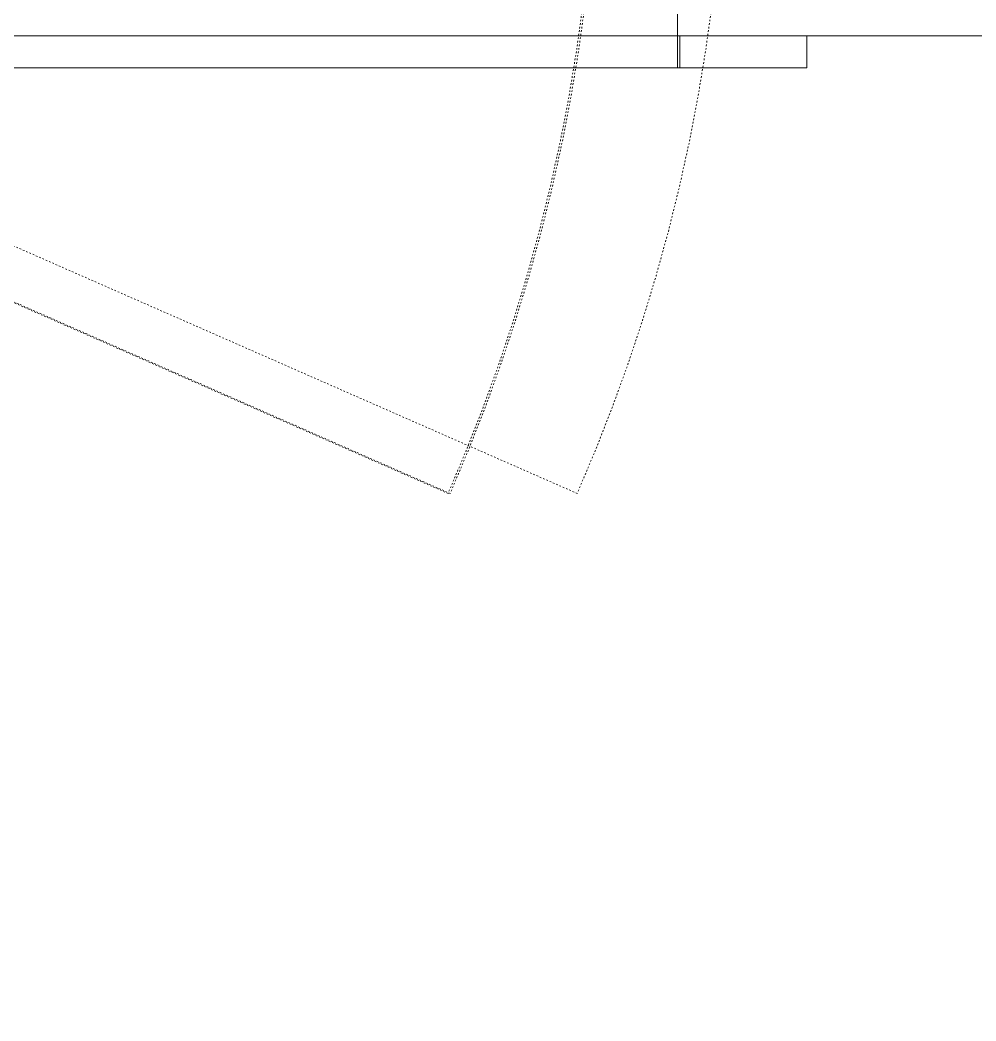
# Model space of a CAD drawing. Extents: x -1133 to 23780, y -1311 to 8245.
# Drawn here: x 15756.6 to 15816.8, y 2741 to 2804 of the extents above; entities that cross this region are included whole.
import ezdxf

# ---------------------------------------------------------------- set-up
doc = ezdxf.new("R2010")
doc.units = 0
doc.header["$MEASUREMENT"] = 0
doc.linetypes.add('DOT2', pattern=[0.125, 0, -0.125])
doc.layers.get('0').update_dxf_attribs({"color": 9, "lineweight": 9})
for name, color, linetype, lineweight in [('06D', 9, 'Continuous', 9), ('14', 9, 'Continuous', 9), ('20', 9, 'DOT2', 9), ('35', 9, 'Continuous', 9)]:
    doc.layers.add(name, color=color, linetype=linetype, lineweight=lineweight)

# ---------------------------------------------------------------- blocks, each defined once
blk = doc.blocks.new('fsdfsfsfsfd')
at = {"layer": '06D', "elevation": 0}
blk.add_lwpolyline([(52591.75, -74474.977), (52589.75, -74474.977), (52589.75, -74595.977), (52591.75, -74595.977)], dxfattribs=at)
at = {"layer": '20', "elevation": 0}
blk.add_lwpolyline([(52607.49, -74590.872), (52562.943, -74489.432)], dxfattribs=at)
at = {"layer": '20'}
blk.add_arc((52607.49, -74590.872), 110.79, 89.60696, 113.70858, dxfattribs=at)
blk = doc.blocks.new('p-2. kat planı')
at = {"layer": '14'}
blk.add_lwpolyline([(15798, 2819.3), (15798, 2803), (15800, 2803), (15870.5, 2803), (15870.5, 2743), (15935.5, 2743), (15935.5, 2447), (15870.5, 2447), (15870.5, 2363), (15959.5, 2363)], dxfattribs=at)
at = {"xscale": -1, "rotation": 270}
blk.add_blockref('fsdfsfsfsfd', (90272.977, -49788.75), dxfattribs=at)

msp = doc.modelspace()

# ---------------------------------------------------------------- linework, layer by layer
at = {"layer": '35'}
msp.add_lwpolyline([(14487.5, 2447), (14487.5, 2743), (14554.5, 2743), (14554.5, 2803), (15170.5, 2803), (15170.5, 2743), (15254.5, 2743), (15254.5, 2803), (15870.5, 2803), (15870.5, 2743), (15935.5, 2743), (15935.5, 2447), (15870.5, 2447), (15870.5, 2363), (15254.5, 2363), (15254.5, 2447), (15170.5, 2447), (15170.5, 2363), (14554.5, 2363), (14554.5, 2447)], close=True, dxfattribs=at)

# ---------------------------------------------------------------- block references
msp.add_blockref('p-2. kat planı', (0, 0))
at = {"xscale": -1, "rotation": 270}
for p in [(90273.106, -49788.75), (90281.106, -49788.75)]:
    msp.add_blockref('fsdfsfsfsfd', p, dxfattribs=at)

doc.saveas('drawing.dxf')
